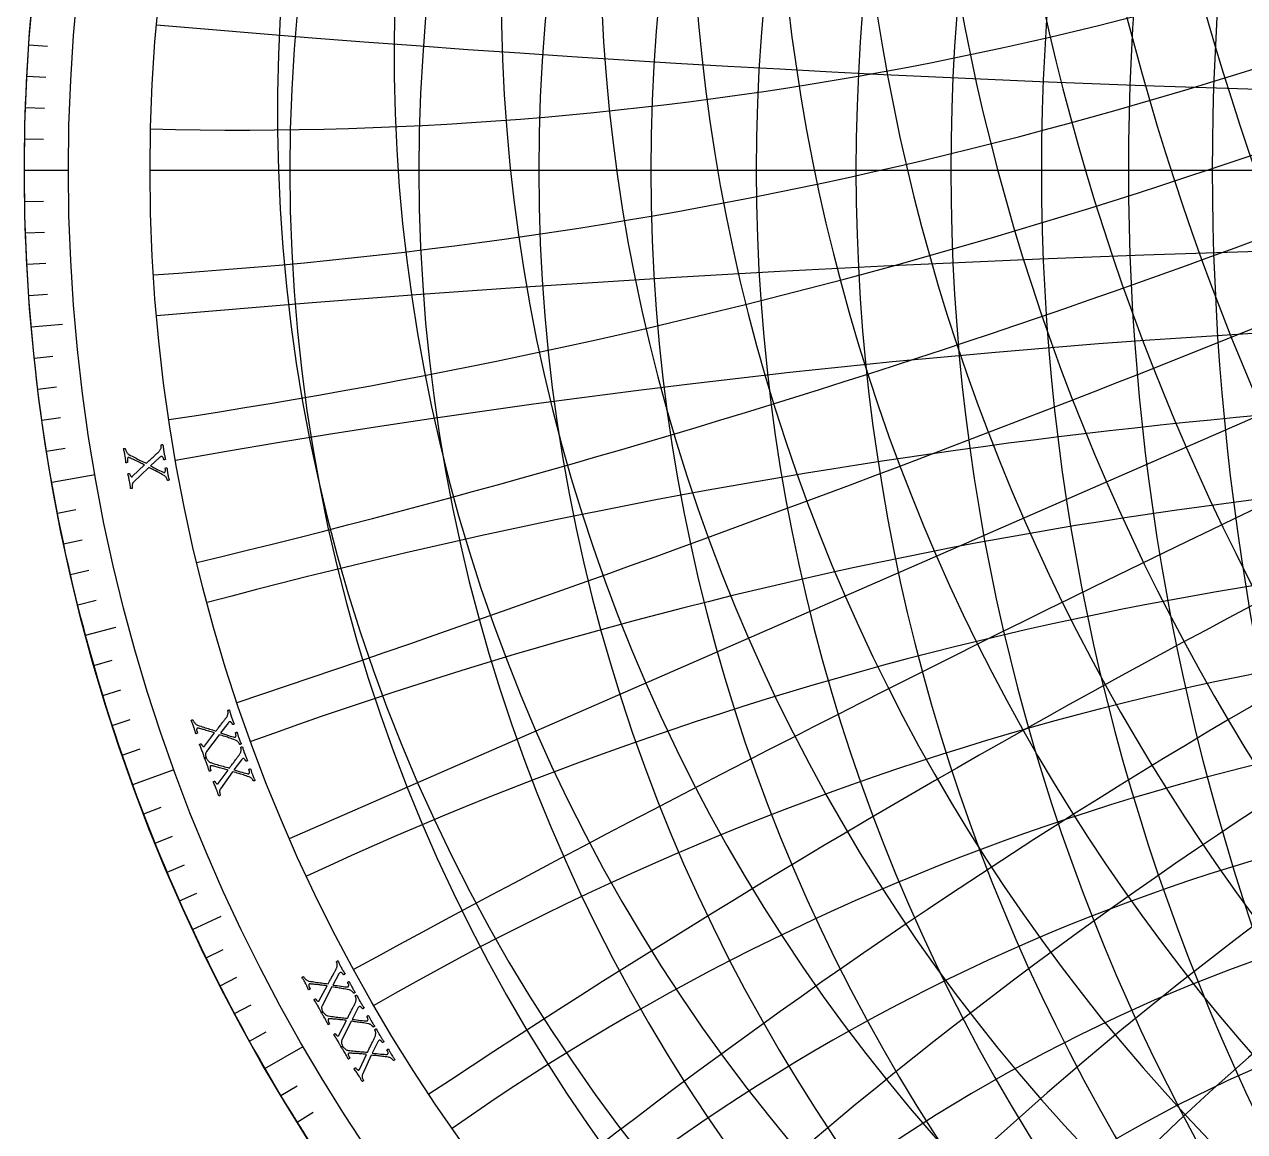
# Model space of a CAD drawing. Header units: millimetres. Extents: x -92 to 92, y -92 to 120.
# Drawn here: x -92.5 to -29.6, y -49.5 to 7.5 of the extents above; entities that cross this region are included whole.
import ezdxf

# ---------------------------------------------------------------- set-up
doc = ezdxf.new("R2010")
doc.units = ezdxf.units.MM
for name, color, linetype in [('CUT_OUTER', 1, 'Continuous'), ('ENGRAVE', 7, 'Continuous'), ('ENGRAVE_FINE', 8, 'Continuous'), ('TEXT', 5, 'Continuous')]:
    doc.layers.add(name, color=color, linetype=linetype)

msp = doc.modelspace()

# ---------------------------------------------------------------- linework, layer by layer
at = {"layer": 'CUT_OUTER'}
msp.add_lwpolyline([(-77.8438, -49.9659), (-78.149, -49.4873), (-78.4511, -49.0068), (-78.7504, -48.5245), (-79.0466, -48.0404), (-79.3399, -47.5545), (-79.6302, -47.0668), (-79.9175, -46.5773), (-80.2018, -46.0861), (-80.483, -45.5931), (-80.7613, -45.0984), (-81.0365, -44.602), (-81.3086, -44.1039), (-81.5777, -43.6042), (-81.8437, -43.1028), (-82.1067, -42.5998), (-82.3665, -42.0952), (-82.6232, -41.589), (-82.8769, -41.0813), (-83.1274, -40.572), (-83.3748, -40.0612), (-83.619, -39.5488), (-83.8601, -39.035), (-84.098, -38.5197), (-84.3328, -38.003), (-84.5644, -37.4848), (-84.7928, -36.9652), (-85.018, -36.4443), (-85.24, -35.9219), (-85.4589, -35.3982), (-85.6744, -34.8732), (-85.8868, -34.3468), (-86.0959, -33.8192), (-86.3018, -33.2903), (-86.5045, -32.7601), (-86.7039, -32.2287), (-86.9, -31.6961), (-87.0928, -31.1623), (-87.2824, -30.6273), (-87.4687, -30.0912), (-87.6517, -29.5539), (-87.8314, -29.0156), (-88.0077, -28.4761), (-88.1808, -27.9356), (-88.3506, -27.394), (-88.517, -26.8513), (-88.6801, -26.3077), (-88.8398, -25.7631), (-88.9962, -25.2175), (-89.1493, -24.6709), (-89.299, -24.1235), (-89.4453, -23.5751), (-89.5883, -23.0258), (-89.7279, -22.4757), (-89.8641, -21.9247), (-89.9969, -21.3729), (-90.1264, -20.8203), (-90.2524, -20.2669), (-90.3751, -19.7127), (-90.4944, -19.1578), (-90.6102, -18.6022), (-90.7226, -18.0459), (-90.8317, -17.4889), (-90.9373, -16.9312), (-91.0394, -16.3729), (-91.1382, -15.814), (-91.2335, -15.2545), (-91.3254, -14.6944), (-91.4138, -14.1337), (-91.4988, -13.5726), (-91.5804, -13.0109), (-91.6585, -12.4487), (-91.7332, -11.8861), (-91.8044, -11.323), (-91.8721, -10.7595), (-91.9364, -10.1956), (-91.9972, -9.6313), (-92.0546, -9.0666), (-92.1085, -8.5016), (-92.1589, -7.9363), (-92.2059, -7.3706), (-92.2494, -6.8047), (-92.2894, -6.2386), (-92.3259, -5.6722), (-92.359, -5.1056), (-92.3886, -4.5388), (-92.4147, -3.9718), (-92.4373, -3.4047), (-92.4565, -2.8374), (-92.4721, -2.2701), (-92.4843, -1.7026), (-92.493, -1.1351), (-92.4983, -0.5676), (-92.5, 0), (-92.4983, 0.5676), (-92.493, 1.1351), (-92.4843, 1.7026), (-92.4721, 2.2701), (-92.4565, 2.8374), (-92.4373, 3.4047), (-92.4147, 3.9718), (-92.3886, 4.5388), (-92.359, 5.1056), (-92.3259, 5.6722), (-92.2894, 6.2386), (-92.2494, 6.8047), (-92.2059, 7.3706), (-92.1589, 7.9363)], dxfattribs=at)
at = {"layer": 'ENGRAVE'}
for points in [[(-78.8401, -34.4171), (78.8401, 34.4171)], [(-92.5, 0), (-90.2338, 0)], [(-86.025, 0), (86.025, 0)], [(-86.025, 0), (86.025, 0)], [(-92.148, -8.0619), (-90.5354, -7.9208)], [(-91.0947, -16.0625), (-88.8629, -15.6689)], [(-89.3481, -23.9408), (-87.7845, -23.5218)], [(-86.9216, -31.6369), (-84.792, -30.8618)], [(-83.8335, -39.0922), (-82.3664, -38.4081)], [(-80.1073, -46.25), (-78.1447, -45.1169)]]:
    msp.add_lwpolyline(points, dxfattribs=at)
for radius in [92.5, 90.2338, 86.025, 86.025]:
    msp.add_circle((0, 0), radius, dxfattribs=at)
for centre, radius, start, end in [((15.1685, 0), 87.3521, 100, 260), ((31.3105, 0), 91.5459, 110, 250), ((49.6666, 0), 99.3331, 120, 240), ((72.1835, 0), 112.2977, 130, 230), ((102.5206, 0), 133.8311, 140, 220), ((0, -495.3982), 487.872, 80, 100), ((0, -251.5203), 236.3517, 70, 110), ((0, -172.05), 148.9997, 60, 120), ((0, -133.8311), 102.5206, 50, 130), ((0, -112.2977), 72.1835, 40, 140)]:
    msp.add_arc(centre, radius, start, end, dxfattribs=at)
at = {"layer": 'ENGRAVE_FINE'}
for points in [[(-78.8401, -34.4171), (78.8401, 34.4171)], [(-92.2747, 6.4525), (-91.3058, 6.3847)], [(-92.3732, 4.8411), (-91.4033, 4.7902)], [(-92.4437, 3.2282), (-91.473, 3.1943)], [(-92.4859, 1.6143), (-91.5148, 1.5974)], [(-92.4859, -1.6143), (-91.5148, -1.5974)], [(-92.4437, -3.2282), (-91.473, -3.1943)], [(-92.3732, -4.8411), (-91.4033, -4.7902)], [(-92.2747, -6.4525), (-91.3058, -6.3847)], [(-91.9933, -9.6689), (-91.0273, -9.5674)], [(-91.8105, -11.2729), (-90.8465, -11.1545)], [(-91.5998, -12.8735), (-90.638, -12.7383)], [(-91.3612, -14.4702), (-90.4019, -14.3183)], [(-90.8005, -17.6498), (-89.8471, -17.4645)], [(-90.4787, -19.2318), (-89.5286, -19.0299)], [(-90.1292, -20.808), (-89.1829, -20.5895)], [(-89.7524, -22.3778), (-88.81, -22.1428)], [(-88.9167, -25.4965), (-87.9831, -25.2287)], [(-88.4582, -27.0444), (-87.5294, -26.7604)], [(-87.9727, -28.5841), (-87.049, -28.2839)], [(-87.4605, -30.1151), (-86.5421, -29.7988)], [(-86.3562, -33.149), (-85.4494, -32.801)], [(-85.7645, -34.6511), (-84.864, -34.2873)], [(-85.1467, -36.1426), (-84.2527, -35.7631)], [(-84.503, -37.6231), (-83.6157, -37.2281)], [(-83.1384, -40.5493), (-82.2655, -40.1236)], [(-82.4181, -41.9941), (-81.5527, -41.5532)], [(-81.6727, -43.4261), (-80.8151, -42.9701)], [(-80.9023, -44.8449), (-80.0528, -44.374)], [(-79.288, -47.641), (-78.4555, -47.1408)], [(-78.4444, -49.0175), (-77.6208, -48.5028)]]:
    msp.add_lwpolyline(points, dxfattribs=at)
for centre, radius, start, end in [((7.5262, 0), 86.3536, 95, 265), ((23.0503, 0), 89.0596, 105, 255), ((40.1141, 0), 94.9181, 115, 245), ((60.2354, 0), 105.0171, 125, 235), ((86.025, 0), 121.6577, 135, 225), ((-6.8976, -3.0111), 86.3536, 298.583333, 108.583334), ((-13.9016, -6.0687), 87.3521, 303.583333, 103.583333), ((-21.1251, -9.222), 89.0596, 308.583333, 98.583333), ((6.8976, 3.0111), 86.3536, 118.583333, 288.583334), ((13.9016, 6.0687), 87.3521, 123.583333, 283.583333), ((21.1251, 9.222), 89.0596, 128.583333, 278.583333), ((28.6955, 12.5268), 91.5459, 133.583333, 273.583333), ((36.7638, 16.049), 94.9181, 138.583333, 268.583333), ((45.5184, 19.8707), 99.3331, 143.583333, 263.583333), ((55.2044, 24.0991), 105.0171, 148.583333, 258.583333), ((66.1547, 28.8794), 112.2977, 153.583333, 253.583333), ((78.8401, 34.4171), 121.6577, 158.583333, 248.583333), ((93.958, 41.0167), 133.8311, 163.583333, 243.583333), ((112.5954, 49.1527), 149.98, 168.583333, 238.583333), ((136.5551, 59.6122), 172.05, 173.583333, 233.583333), ((169.0732, 73.8077), 203.5525, 178.583333, 228.583333), ((-28.6955, -12.5268), 91.5459, 313.583333, 93.583333), ((216.6114, 94.5602), 251.5203, 183.583333, 223.583333), ((294.2353, 128.4463), 332.3751, 188.583333, 218.583333), ((447.1245, 195.189), 495.3982, 193.583333, 213.583333), ((901.1467, 393.3892), 987.0262, 198.5833333, 208.5833333), ((-901.1467, -393.3892), 987.0262, 18.5833333, 28.5833333), ((-447.1245, -195.189), 495.3982, 13.583333, 33.583333), ((-294.2353, -128.4463), 332.3751, 8.583333, 38.583333), ((-216.6114, -94.5602), 251.5203, 3.583333, 43.583333), ((-169.0732, -73.8077), 203.5525, 358.583333, 48.583333), ((-136.5551, -59.6122), 172.05, 353.583333, 53.583333), ((-112.5954, -49.1527), 149.98, 348.583333, 58.583333), ((-93.958, -41.0167), 133.8311, 343.583333, 63.583333), ((-78.8401, -34.4171), 121.6577, 338.583333, 68.583333), ((-66.1547, -28.8794), 112.2977, 333.583333, 73.583333), ((-55.2044, -24.0991), 105.0171, 328.583333, 78.583333), ((-45.5184, -19.8707), 99.3331, 323.583333, 83.583333), ((-36.7638, -16.049), 94.9181, 318.583333, 88.583333), ((-81.4378, 186.5516), 184.4812, 268.583333, 318.583333), ((-100.6288, 230.5131), 236.3517, 273.583333, 313.583333), ((-132.9774, 304.6148), 321.0497, 278.583333, 308.583333), ((-198.2001, 454.0221), 487.872, 283.583333, 303.583333), ((-394.8919, 904.5889), 983.2702, 288.5833333, 298.5833333), ((394.8919, -904.5889), 983.2702, 108.5833333, 118.5833333), ((198.2001, -454.0221), 487.872, 103.583333, 123.583333), ((132.9774, -304.6148), 321.0497, 98.583333, 128.583333), ((0, 987.0262), 983.2702, 265, 275), ((100.6288, -230.5131), 236.3517, 93.583333, 133.583333), ((81.4378, -186.5516), 184.4812, 88.583333, 138.583333), ((0, -987.0262), 983.2702, 85, 95), ((68.8342, -157.6802), 148.9997, 83.583333, 143.583333), ((0, -332.3751), 321.0497, 75, 105), ((60.0044, -137.4536), 122.8564, 78.583333, 148.583333), ((0, -203.5525), 184.4812, 65, 115), ((53.5435, -122.6535), 102.5206, 73.583333, 153.583333), ((48.6731, -111.4968), 86.025, 68.583333, 158.583333), ((0, -149.98), 122.8564, 55, 125), ((0, -121.6577), 86.025, 45, 135), ((0, -105.0171), 60.2354, 35, 145)]:
    msp.add_arc(centre, radius, start, end, dxfattribs=at)
at = {"layer": 'TEXT'}
for points in [[(-85.3135, -14.511), (-85.3041, -14.5645), (-85.2945, -14.6156), (-85.2846, -14.6644), (-85.2745, -14.7107), (-85.2645, -14.7557), (-85.2547, -14.8003), (-85.2451, -14.8446), (-85.2357, -14.8885), (-85.243, -14.8925), (-85.2535, -14.8963), (-85.2671, -14.8999), (-85.2841, -14.9032), (-85.3004, -14.9053), (-85.3124, -14.9051), (-85.32, -14.9025), (-85.3232, -14.8976), (-85.3258, -14.8857), (-85.3298, -14.8713), (-85.3352, -14.8544), (-85.342, -14.8351), (-85.3503, -14.815), (-85.36, -14.7959), (-85.3711, -14.7779), (-85.3835, -14.7608), (-85.3976, -14.7468), (-85.4133, -14.7378), (-85.4308, -14.7338), (-85.45, -14.7347), (-85.468, -14.7402), (-85.4878, -14.7507), (-85.5096, -14.7662), (-85.5333, -14.7867), (-86.0099, -15.2259), (-85.9084, -15.2766), (-85.8099, -15.326), (-85.7143, -15.3744), (-85.6217, -15.4215), (-85.5357, -15.4646), (-85.4601, -15.5008), (-85.3948, -15.5302), (-85.34, -15.5528), (-85.3315, -15.5555), (-85.3232, -15.5572), (-85.3151, -15.558), (-85.3072, -15.5578), (-85.3001, -15.5572), (-85.2947, -15.5567), (-85.2908, -15.5563), (-85.2884, -15.556), (-85.2777, -15.5517), (-85.267, -15.5427), (-85.2563, -15.529), (-85.2458, -15.5106), (-85.2379, -15.4846), (-85.2356, -15.4483), (-85.2386, -15.4017), (-85.2471, -15.3446), (-85.2443, -15.3399), (-85.2372, -15.3354), (-85.226, -15.3311), (-85.2105, -15.3271), (-85.1941, -15.3238), (-85.18, -15.322), (-85.1682, -15.3215), (-85.1588, -15.3225), (-85.1541, -15.3657), (-85.1496, -15.4065), (-85.1454, -15.4448), (-85.1413, -15.4806), (-85.137, -15.5159), (-85.1318, -15.5529), (-85.1256, -15.5914), (-85.1185, -15.6315), (-85.108, -15.6868), (-85.0974, -15.7373), (-85.087, -15.7832), (-85.0765, -15.8244), (-85.0666, -15.8615), (-85.0577, -15.8953), (-85.0498, -15.9258), (-85.043, -15.9529), (-85.0498, -15.957), (-85.059, -15.961), (-85.0706, -15.9649), (-85.0846, -15.9686), (-85.0991, -15.971), (-85.1121, -15.971), (-85.1235, -15.9685), (-85.1334, -15.9636), (-85.1354, -15.9554), (-85.1392, -15.9431), (-85.1448, -15.9266), (-85.1522, -15.9059), (-85.1617, -15.8828), (-85.1737, -15.8589), (-85.1882, -15.8343), (-85.2052, -15.8091), (-85.2251, -15.7844), (-85.2479, -15.7616), (-85.2737, -15.7408), (-85.3026, -15.7219), (-85.3796, -15.6798), (-85.4514, -15.6404), (-85.5178, -15.6036), (-85.5789, -15.5696), (-85.6376, -15.5372), (-85.6964, -15.5055), (-85.7556, -15.4743), (-85.815, -15.4437), (-85.8774, -15.4121), (-85.9454, -15.3779), (-86.019, -15.3411), (-86.0983, -15.3016), (-86.8789, -16.054), (-86.9044, -16.0841), (-86.9242, -16.1192), (-86.9383, -16.1592), (-86.9466, -16.2042), (-86.9505, -16.2504), (-86.9514, -16.2941), (-86.949, -16.3351), (-86.9436, -16.3736), (-86.9503, -16.3789), (-86.9601, -16.3835), (-86.9727, -16.3872), (-86.9883, -16.39), (-87.0037, -16.392), (-87.0156, -16.3931), (-87.0241, -16.3934), (-87.0292, -16.3929), (-87.0344, -16.3489), (-87.0392, -16.3081), (-87.0435, -16.2704), (-87.0475, -16.2359), (-87.0519, -16.2012), (-87.0574, -16.1631), (-87.0642, -16.1217), (-87.0722, -16.0769), (-87.0838, -16.0154), (-87.0953, -15.9581), (-87.1065, -15.9049), (-87.1175, -15.8559), (-87.1289, -15.807), (-87.1412, -15.7541), (-87.1543, -15.697), (-87.1684, -15.636), (-87.1617, -15.6292), (-87.1516, -15.6233), (-87.1381, -15.6185), (-87.1213, -15.6147), (-87.1049, -15.6126), (-87.093, -15.6128), (-87.0853, -15.6155), (-87.082, -15.6205), (-87.0795, -15.6311), (-87.0753, -15.6445), (-87.0695, -15.6605), (-87.0619, -15.6793), (-87.0529, -15.699), (-87.0426, -15.7178), (-87.0311, -15.7359), (-87.0184, -15.7531), (-87.0049, -15.7674), (-86.9913, -15.777), (-86.9776, -15.7817), (-86.9638, -15.7816), (-86.9605, -15.7807), (-86.9567, -15.7791), (-86.9525, -15.7768), (-86.9477, -15.7739), (-86.9431, -15.7705), (-86.939, -15.7671), (-86.9356, -15.7636), (-86.9327, -15.7599), (-86.3054, -15.1736), (-86.3575, -15.1472), (-86.4123, -15.1198), (-86.4698, -15.0915), (-86.5301, -15.0622), (-86.5913, -15.0327), (-86.6519, -15.0036), (-86.7118, -14.9749), (-86.7711, -14.9466), (-86.8282, -14.9196), (-86.8817, -14.8948), (-86.9317, -14.8721), (-86.9781, -14.8515), (-87.0193, -14.8337), (-87.0536, -14.819), (-87.081, -14.8075), (-87.1014, -14.7992), (-87.1052, -14.798), (-87.1098, -14.7966), (-87.1153, -14.7949), (-87.1215, -14.793), (-87.1284, -14.7914), (-87.1355, -14.7906), (-87.1428, -14.7906), (-87.1504, -14.7915), (-87.1635, -14.7971), (-87.1748, -14.8092), (-87.1845, -14.8279), (-87.1924, -14.853), (-87.1972, -14.8858), (-87.1976, -14.9274), (-87.1934, -14.9778), (-87.1847, -15.037), (-87.1915, -15.0425), (-87.2012, -15.0475), (-87.2137, -15.052), (-87.2291, -15.0559), (-87.2443, -15.0588), (-87.2562, -15.0602), (-87.2648, -15.06), (-87.2701, -15.0582), (-87.2743, -15.0155), (-87.2788, -14.9725), (-87.2836, -14.9291), (-87.2886, -14.8854), (-87.2939, -14.8417), (-87.2998, -14.7985), (-87.3061, -14.7558), (-87.3129, -14.7136), (-87.3228, -14.6567), (-87.3325, -14.6041), (-87.342, -14.556), (-87.3514, -14.5122), (-87.3608, -14.4702), (-87.3706, -14.4274), (-87.3806, -14.3839), (-87.391, -14.3397), (-87.3826, -14.3358), (-87.3719, -14.3329), (-87.3588, -14.3311), (-87.3433, -14.3303), (-87.3284, -14.3301), (-87.3167, -14.3303), (-87.3084, -14.3308), (-87.3034, -14.3317), (-87.3012, -14.341), (-87.2965, -14.3565), (-87.2895, -14.3782), (-87.28, -14.4061), (-87.2681, -14.4374), (-87.2537, -14.4696), (-87.2367, -14.5025), (-87.2172, -14.5361), (-87.1953, -14.5679), (-87.1712, -14.5951), (-87.1449, -14.6177), (-87.1163, -14.6358), (-87.0343, -14.6796), (-86.9558, -14.7211), (-86.8808, -14.7603), (-86.8094, -14.7973), (-86.7396, -14.833), (-86.6697, -14.8684), (-86.5996, -14.9035), (-86.5293, -14.9383), (-86.4575, -14.9738), (-86.3828, -15.0108), (-86.3052, -15.0495), (-86.2247, -15.0898), (-86.1985, -15.0665), (-86.1694, -15.0402), (-86.1374, -15.0108), (-86.1026, -14.9783), (-86.0659, -14.9441), (-86.0283, -14.9094), (-85.9898, -14.8741), (-85.9504, -14.8384), (-85.9112, -14.8028), (-85.8734, -14.7684), (-85.8371, -14.735), (-85.8021, -14.7026), (-85.7693, -14.6723), (-85.7397, -14.6448), (-85.7131, -14.6202), (-85.6895, -14.5985), (-85.6703, -14.5808), (-85.6566, -14.5682), (-85.6483, -14.5606), (-85.6456, -14.5581), (-85.6116, -14.5275), (-85.5818, -14.4983), (-85.5562, -14.4703), (-85.5347, -14.4437), (-85.516, -14.4167), (-85.4988, -14.3879), (-85.4831, -14.3572), (-85.4689, -14.3246), (-85.4609, -14.3022), (-85.4548, -14.2788), (-85.4506, -14.2543), (-85.4484, -14.2288), (-85.4476, -14.2044), (-85.4477, -14.183), (-85.4486, -14.1647), (-85.4505, -14.1494), (-85.449, -14.1437), (-85.4427, -14.1388), (-85.4315, -14.1346), (-85.4154, -14.1311), (-85.3983, -14.1291), (-85.384, -14.129), (-85.3725, -14.1311), (-85.3639, -14.1351), (-85.3568, -14.1881), (-85.3505, -14.2371), (-85.3451, -14.2822), (-85.3405, -14.3233), (-85.3357, -14.3644), (-85.3296, -14.4094), (-85.3222, -14.4583), (-85.3135, -14.511)], [(-81.83, -28.1569), (-81.8121, -28.2082), (-81.7943, -28.2571), (-81.7766, -28.3035), (-81.7592, -28.3476), (-81.742, -28.3904), (-81.725, -28.4328), (-81.7084, -28.475), (-81.692, -28.5168), (-81.6986, -28.5219), (-81.7083, -28.5274), (-81.7212, -28.5331), (-81.7373, -28.5392), (-81.7531, -28.5438), (-81.765, -28.5455), (-81.7729, -28.5442), (-81.7769, -28.5399), (-81.7814, -28.5286), (-81.7876, -28.5151), (-81.7957, -28.4993), (-81.8056, -28.4813), (-81.817, -28.4628), (-81.8297, -28.4456), (-81.8435, -28.4296), (-81.8586, -28.4148), (-81.8747, -28.4032), (-81.8918, -28.3969), (-81.9097, -28.3957), (-81.9285, -28.3998), (-81.9453, -28.4081), (-81.9632, -28.4216), (-81.9821, -28.4405), (-82.0022, -28.4646), (-82.4012, -28.9752), (-82.2929, -29.0088), (-82.1876, -29.0417), (-82.0855, -29.0738), (-81.9864, -29.1053), (-81.8946, -29.1339), (-81.8141, -29.1574), (-81.745, -29.1758), (-81.6871, -29.1892), (-81.6784, -29.1905), (-81.6699, -29.1908), (-81.6618, -29.1903), (-81.654, -29.1888), (-81.6471, -29.1871), (-81.6418, -29.1857), (-81.638, -29.1847), (-81.6358, -29.184), (-81.6259, -29.178), (-81.6168, -29.1673), (-81.6085, -29.1521), (-81.601, -29.1322), (-81.5975, -29.1054), (-81.6011, -29.0692), (-81.6117, -29.0236), (-81.6293, -28.9687), (-81.6273, -28.9636), (-81.6211, -28.958), (-81.6106, -28.9519), (-81.596, -28.9454), (-81.5803, -28.9396), (-81.5667, -28.9355), (-81.5552, -28.9331), (-81.5457, -28.9325), (-81.5341, -28.9745), (-81.523, -29.014), (-81.5126, -29.0511), (-81.5029, -29.0857), (-81.4929, -29.1199), (-81.4817, -29.1555), (-81.4694, -29.1925), (-81.4559, -29.2309), (-81.4365, -29.2838), (-81.4179, -29.3319), (-81.4001, -29.3755), (-81.3832, -29.4144), (-81.3674, -29.4495), (-81.3531, -29.4814), (-81.3404, -29.5102), (-81.3292, -29.5358), (-81.3352, -29.541), (-81.3437, -29.5464), (-81.3545, -29.5521), (-81.3678, -29.558), (-81.3817, -29.5628), (-81.3945, -29.5649), (-81.4061, -29.5643), (-81.4167, -29.561), (-81.42, -29.5533), (-81.4258, -29.5418), (-81.4339, -29.5264), (-81.4446, -29.5071), (-81.4577, -29.4858), (-81.4734, -29.4643), (-81.4917, -29.4424), (-81.5126, -29.4202), (-81.5362, -29.3991), (-81.5624, -29.3803), (-81.5913, -29.3639), (-81.6229, -29.3499), (-81.7057, -29.3209), (-81.7829, -29.2936), (-81.8544, -29.2682), (-81.9202, -29.2445), (-81.9833, -29.2221), (-82.0466, -29.2003), (-82.11, -29.1791), (-82.1736, -29.1586), (-82.2403, -29.1375), (-82.313, -29.1148), (-82.3916, -29.0904), (-82.4761, -29.0643), (-83.1244, -29.9333), (-83.1447, -29.9672), (-83.1585, -30.005), (-83.1659, -30.0468), (-83.1669, -30.0926), (-83.1633, -30.1388), (-83.157, -30.182), (-83.148, -30.2221), (-83.1364, -30.2592), (-83.1422, -30.2656), (-83.1511, -30.2716), (-83.1629, -30.2773), (-83.1779, -30.2827), (-83.1927, -30.2871), (-83.2043, -30.2902), (-83.2127, -30.2919), (-83.2178, -30.2921), (-83.23, -30.2496), (-83.2413, -30.2101), (-83.2518, -30.1736), (-83.2613, -30.1402), (-83.2712, -30.1067), (-83.2829, -30.07), (-83.2963, -30.0302), (-83.3115, -29.9873), (-83.3329, -29.9285), (-83.3535, -29.8738), (-83.3732, -29.8232), (-83.392, -29.7766), (-83.4111, -29.7302), (-83.4318, -29.6799), (-83.4541, -29.6258), (-83.4779, -29.5678), (-83.4723, -29.56), (-83.4633, -29.5526), (-83.4508, -29.5457), (-83.4348, -29.5392), (-83.4191, -29.5345), (-83.4072, -29.5328), (-83.3992, -29.5341), (-83.3952, -29.5385), (-83.391, -29.5486), (-83.3847, -29.5611), (-83.3763, -29.576), (-83.3658, -29.5933), (-83.3537, -29.6113), (-83.3405, -29.6282), (-83.3262, -29.6441), (-83.3108, -29.659), (-83.2952, -29.671), (-83.2803, -29.6782), (-83.266, -29.6807), (-83.2524, -29.6783), (-83.2493, -29.6769), (-83.2458, -29.6747), (-83.242, -29.6718), (-83.2378, -29.6681), (-83.2337, -29.664), (-83.2303, -29.66), (-83.2274, -29.6559), (-83.2252, -29.6519), (-82.7013, -28.9716), (-82.757, -28.954), (-82.8155, -28.9359), (-82.8768, -28.9173), (-82.9411, -28.8981), (-83.0063, -28.8789), (-83.0708, -28.86), (-83.1346, -28.8414), (-83.1976, -28.8232), (-83.2583, -28.8058), (-83.3152, -28.79), (-83.3682, -28.7757), (-83.4173, -28.7629), (-83.4609, -28.7519), (-83.4971, -28.743), (-83.526, -28.7361), (-83.5475, -28.7312), (-83.5514, -28.7307), (-83.5562, -28.7301), (-83.5619, -28.7293), (-83.5684, -28.7284), (-83.5754, -28.7279), (-83.5825, -28.7283), (-83.5897, -28.7295), (-83.5971, -28.7316), (-83.6091, -28.7393), (-83.6183, -28.7531), (-83.6248, -28.773), (-83.6286, -28.7991), (-83.628, -28.8322), (-83.6216, -28.8733), (-83.6093, -28.9224), (-83.5911, -28.9795), (-83.5969, -28.986), (-83.6057, -28.9924), (-83.6173, -28.9989), (-83.6319, -29.0053), (-83.6464, -29.0106), (-83.6579, -29.0139), (-83.6664, -29.0151), (-83.6719, -29.0142), (-83.6831, -28.9728), (-83.6945, -28.931), (-83.7062, -28.889), (-83.7182, -28.8466), (-83.7306, -28.8044), (-83.7434, -28.7627), (-83.7565, -28.7216), (-83.7701, -28.6811), (-83.7891, -28.6265), (-83.8072, -28.5763), (-83.8244, -28.5303), (-83.8407, -28.4886), (-83.8569, -28.4487), (-83.8734, -28.4081), (-83.8904, -28.3668), (-83.9078, -28.3248), (-83.9001, -28.3196), (-83.89, -28.315), (-83.8774, -28.3111), (-83.8623, -28.3078), (-83.8476, -28.3052), (-83.836, -28.3035), (-83.8277, -28.3027), (-83.8227, -28.3027), (-83.819, -28.3115), (-83.8119, -28.3261), (-83.8014, -28.3464), (-83.7875, -28.3723), (-83.7707, -28.4013), (-83.7512, -28.4307), (-83.7291, -28.4604), (-83.7044, -28.4905), (-83.6777, -28.5183), (-83.6495, -28.5412), (-83.6198, -28.5592), (-83.5887, -28.5724), (-83.5007, -28.6023), (-83.4165, -28.6305), (-83.3361, -28.6571), (-83.2597, -28.682), (-83.185, -28.7059), (-83.1103, -28.7295), (-83.0354, -28.7528), (-82.9604, -28.7757), (-82.8838, -28.7991), (-82.8041, -28.8235), (-82.7212, -28.8491), (-82.6353, -28.8758), (-82.6132, -28.8486), (-82.5887, -28.8179), (-82.562, -28.7837), (-82.5329, -28.746), (-82.5022, -28.7063), (-82.4708, -28.666), (-82.4385, -28.6249), (-82.4054, -28.5832), (-82.3725, -28.5418), (-82.3408, -28.5017), (-82.3103, -28.4628), (-82.281, -28.4252), (-82.2537, -28.3899), (-82.2288, -28.358), (-82.2066, -28.3295), (-82.1869, -28.3043), (-82.1708, -28.2837), (-82.1593, -28.269), (-82.1524, -28.2601), (-82.1501, -28.2572), (-82.1215, -28.2215), (-82.0969, -28.1878), (-82.0761, -28.1561), (-82.0592, -28.1263), (-82.0451, -28.0967), (-82.0328, -28.0654), (-82.0223, -28.0326), (-82.0136, -27.9981), (-82.0093, -27.9747), (-82.0071, -27.9506), (-82.0069, -27.9258), (-82.0089, -27.9003), (-82.0121, -27.8761), (-82.0156, -27.855), (-82.0195, -27.8371), (-82.0238, -27.8223), (-82.0233, -27.8164), (-82.0179, -27.8105), (-82.0075, -27.8046), (-81.9922, -27.7986), (-81.9756, -27.7938), (-81.9615, -27.7914), (-81.9499, -27.7915), (-81.9407, -27.7941), (-81.9251, -27.8453), (-81.911, -27.8927), (-81.8983, -27.9363), (-81.8871, -27.9761), (-81.8757, -28.0158), (-81.8623, -28.0592), (-81.8471, -28.1063), (-81.83, -28.1569)], [(-81.1542, -30.0494), (-81.135, -30.1002), (-81.1161, -30.1487), (-81.0974, -30.1947), (-81.0789, -30.2384), (-81.0607, -30.2808), (-81.0428, -30.3228), (-81.0252, -30.3645), (-81.0079, -30.406), (-81.0143, -30.4113), (-81.0238, -30.4169), (-81.0366, -30.423), (-81.0526, -30.4294), (-81.0683, -30.4344), (-81.0801, -30.4364), (-81.0881, -30.4353), (-81.0922, -30.431), (-81.0969, -30.4198), (-81.1035, -30.4064), (-81.1119, -30.3909), (-81.1222, -30.3731), (-81.1341, -30.3549), (-81.1471, -30.338), (-81.1613, -30.3223), (-81.1768, -30.3078), (-81.1931, -30.2967), (-81.2103, -30.2907), (-81.2282, -30.29), (-81.2469, -30.2945), (-81.2636, -30.3032), (-81.2811, -30.3171), (-81.2996, -30.3364), (-81.3191, -30.361), (-81.7062, -30.8808), (-81.5971, -30.9118), (-81.4911, -30.9422), (-81.3883, -30.972), (-81.2885, -31.0011), (-81.196, -31.0276), (-81.115, -31.0492), (-81.0455, -31.066), (-80.9874, -31.0781), (-80.9786, -31.0791), (-80.9701, -31.0793), (-80.962, -31.0786), (-80.9542, -31.0769), (-80.9474, -31.0751), (-80.9421, -31.0735), (-80.9384, -31.0724), (-80.9361, -31.0717), (-80.9264, -31.0654), (-80.9175, -31.0546), (-80.9096, -31.0391), (-80.9026, -31.0191), (-80.8997, -30.9922), (-80.9041, -30.9561), (-80.9158, -30.9108), (-80.9347, -30.8563), (-80.9328, -30.8511), (-80.9267, -30.8454), (-80.9164, -30.8391), (-80.9019, -30.8323), (-80.8864, -30.826), (-80.8729, -30.8216), (-80.8614, -30.819), (-80.852, -30.8182), (-80.8393, -30.8598), (-80.8274, -30.8991), (-80.8161, -30.9359), (-80.8055, -30.9703), (-80.7947, -31.0043), (-80.7827, -31.0396), (-80.7696, -31.0763), (-80.7552, -31.1144), (-80.7346, -31.1668), (-80.7149, -31.2145), (-80.6961, -31.2576), (-80.6782, -31.2962), (-80.6616, -31.3308), (-80.6466, -31.3624), (-80.6332, -31.3909), (-80.6214, -31.4163), (-80.6274, -31.4216), (-80.6357, -31.4272), (-80.6464, -31.4331), (-80.6595, -31.4394), (-80.6733, -31.4445), (-80.686, -31.4468), (-80.6977, -31.4465), (-80.7083, -31.4435), (-80.7118, -31.4359), (-80.7179, -31.4245), (-80.7264, -31.4093), (-80.7375, -31.3903), (-80.7511, -31.3693), (-80.7673, -31.3481), (-80.7861, -31.3266), (-80.8075, -31.305), (-80.8316, -31.2844), (-80.8582, -31.2662), (-80.8875, -31.2505), (-80.9194, -31.2373), (-81.0029, -31.2102), (-81.0806, -31.1847), (-81.1527, -31.1609), (-81.2191, -31.1388), (-81.2827, -31.1178), (-81.3465, -31.0975), (-81.4104, -31.0778), (-81.4744, -31.0588), (-81.5416, -31.0393), (-81.6147, -31.0182), (-81.6939, -30.9957), (-81.779, -30.9716), (-82.407, -31.8554), (-82.4265, -31.8897), (-82.4394, -31.9279), (-82.4458, -31.9698), (-82.4457, -32.0156), (-82.441, -32.0617), (-82.4337, -32.1047), (-82.4239, -32.1446), (-82.4114, -32.1814), (-82.417, -32.188), (-82.4257, -32.1942), (-82.4375, -32.2002), (-82.4523, -32.2059), (-82.467, -32.2107), (-82.4786, -32.214), (-82.4869, -32.2159), (-82.492, -32.2163), (-82.5052, -32.174), (-82.5174, -32.1348), (-82.5287, -32.0986), (-82.539, -32.0653), (-82.5497, -32.0321), (-82.5622, -31.9957), (-82.5766, -31.9562), (-82.5927, -31.9137), (-82.6155, -31.8554), (-82.6373, -31.8012), (-82.6582, -31.751), (-82.6781, -31.7049), (-82.6983, -31.659), (-82.7202, -31.6092), (-82.7437, -31.5556), (-82.7688, -31.4982), (-82.7635, -31.4902), (-82.7546, -31.4826), (-82.7423, -31.4754), (-82.7264, -31.4686), (-82.7108, -31.4635), (-82.699, -31.4615), (-82.691, -31.4627), (-82.6868, -31.467), (-82.6824, -31.477), (-82.6758, -31.4893), (-82.6671, -31.504), (-82.6562, -31.521), (-82.6437, -31.5387), (-82.6301, -31.5554), (-82.6154, -31.5709), (-82.5997, -31.5855), (-82.5838, -31.5971), (-82.5687, -31.604), (-82.5544, -31.6061), (-82.5408, -31.6034), (-82.5378, -31.6019), (-82.5343, -31.5996), (-82.5305, -31.5966), (-82.5264, -31.5928), (-82.5225, -31.5887), (-82.5191, -31.5846), (-82.5164, -31.5805), (-82.5143, -31.5764), (-82.0063, -30.8841), (-82.0624, -30.8678), (-82.1213, -30.851), (-82.1831, -30.8338), (-82.2477, -30.8162), (-82.3134, -30.7985), (-82.3783, -30.7811), (-82.4425, -30.764), (-82.5059, -30.7472), (-82.567, -30.7313), (-82.6242, -30.7167), (-82.6776, -30.7037), (-82.727, -30.6921), (-82.7708, -30.6821), (-82.8072, -30.674), (-82.8362, -30.6678), (-82.8579, -30.6634), (-82.8618, -30.663), (-82.8666, -30.6625), (-82.8723, -30.6618), (-82.8788, -30.6611), (-82.8858, -30.6608), (-82.8929, -30.6613), (-82.9001, -30.6627), (-82.9074, -30.665), (-82.9192, -30.6729), (-82.9281, -30.6869), (-82.9342, -30.707), (-82.9373, -30.7331), (-82.936, -30.7663), (-82.9286, -30.8072), (-82.9152, -30.856), (-82.8957, -30.9126), (-82.9013, -30.9193), (-82.9099, -30.9259), (-82.9214, -30.9326), (-82.9358, -30.9394), (-82.9502, -30.9451), (-82.9617, -30.9486), (-82.9701, -30.95), (-82.9757, -30.9492), (-82.9878, -30.908), (-83.0001, -30.8666), (-83.0128, -30.8248), (-83.0258, -30.7828), (-83.0392, -30.7408), (-83.0529, -30.6995), (-83.067, -30.6587), (-83.0816, -30.6184), (-83.1018, -30.5644), (-83.1211, -30.5145), (-83.1393, -30.4689), (-83.1566, -30.4276), (-83.1737, -30.3881), (-83.1912, -30.3479), (-83.2091, -30.307), (-83.2275, -30.2655), (-83.2199, -30.2601), (-83.2099, -30.2553), (-83.1974, -30.2511), (-83.1824, -30.2474), (-83.1677, -30.2445), (-83.1562, -30.2425), (-83.148, -30.2415), (-83.1429, -30.2414), (-83.139, -30.2502), (-83.1315, -30.2645), (-83.1206, -30.2845), (-83.1062, -30.3102), (-83.0886, -30.3388), (-83.0685, -30.3677), (-83.0457, -30.3969), (-83.0203, -30.4264), (-82.9929, -30.4535), (-82.9642, -30.4758), (-82.9342, -30.4932), (-82.9028, -30.5056), (-82.814, -30.5335), (-82.7292, -30.5597), (-82.6483, -30.5844), (-82.5712, -30.6075), (-82.4961, -30.6297), (-82.4208, -30.6515), (-82.3454, -30.6731), (-82.2699, -30.6943), (-82.1927, -30.7158), (-82.1125, -30.7385), (-82.0291, -30.7621), (-81.9425, -30.7868), (-81.921, -30.759), (-81.8973, -30.7278), (-81.8714, -30.693), (-81.8432, -30.6547), (-81.8134, -30.6143), (-81.7829, -30.5732), (-81.7516, -30.5314), (-81.7195, -30.4889), (-81.6875, -30.4468), (-81.6568, -30.4059), (-81.6272, -30.3664), (-81.5988, -30.3281), (-81.5723, -30.2922), (-81.5482, -30.2597), (-81.5266, -30.2306), (-81.5075, -30.205), (-81.4919, -30.184), (-81.4807, -30.1691), (-81.474, -30.1601), (-81.4718, -30.1571), (-81.4441, -30.1208), (-81.4202, -30.0865), (-81.4002, -30.0543), (-81.384, -30.0241), (-81.3706, -29.9942), (-81.3591, -29.9627), (-81.3493, -29.9296), (-81.3414, -29.8949), (-81.3376, -29.8714), (-81.336, -29.8473), (-81.3364, -29.8225), (-81.3389, -29.797), (-81.3427, -29.7728), (-81.3467, -29.7518), (-81.3511, -29.734), (-81.3557, -29.7194), (-81.3553, -29.7135), (-81.35, -29.7075), (-81.3398, -29.7013), (-81.3246, -29.6949), (-81.3081, -29.6897), (-81.2941, -29.687), (-81.2825, -29.6869), (-81.2733, -29.6893), (-81.2565, -29.74), (-81.2412, -29.7871), (-81.2275, -29.8304), (-81.2154, -29.8699), (-81.2031, -29.9094), (-81.1887, -29.9525), (-81.1725, -29.9991), (-81.1542, -30.0494)], [(-76.1793, -41.0571), (-76.1533, -41.1047), (-76.1278, -41.1501), (-76.1028, -41.1931), (-76.0784, -41.2338), (-76.0545, -41.2732), (-76.0309, -41.3123), (-76.0077, -41.3512), (-75.9848, -41.3898), (-75.9903, -41.3959), (-75.999, -41.4029), (-76.0109, -41.4106), (-76.0258, -41.4192), (-76.0406, -41.4264), (-76.0521, -41.43), (-76.0601, -41.43), (-76.0647, -41.4264), (-76.071, -41.4159), (-76.0794, -41.4036), (-76.0899, -41.3893), (-76.1026, -41.3732), (-76.1168, -41.3568), (-76.1321, -41.3418), (-76.1484, -41.3283), (-76.1657, -41.3161), (-76.1834, -41.3074), (-76.2013, -41.3039), (-76.2191, -41.3056), (-76.237, -41.3127), (-76.2523, -41.3236), (-76.2677, -41.3399), (-76.2834, -41.3615), (-76.2992, -41.3886), (-76.6102, -41.9572), (-76.4978, -41.9727), (-76.3886, -41.9881), (-76.2826, -42.0033), (-76.1798, -42.0183), (-76.0845, -42.0316), (-76.0013, -42.0417), (-75.9301, -42.0487), (-75.8709, -42.0525), (-75.862, -42.0523), (-75.8536, -42.0513), (-75.8457, -42.0495), (-75.8382, -42.0468), (-75.8317, -42.0439), (-75.8267, -42.0417), (-75.8231, -42.0401), (-75.821, -42.039), (-75.8122, -42.0315), (-75.805, -42.0195), (-75.7993, -42.0031), (-75.7951, -41.9823), (-75.796, -41.9552), (-75.8054, -41.9201), (-75.8232, -41.8769), (-75.8496, -41.8255), (-75.8484, -41.8202), (-75.8431, -41.8136), (-75.8338, -41.806), (-75.8205, -41.7972), (-75.8059, -41.7888), (-75.7932, -41.7826), (-75.7822, -41.7784), (-75.773, -41.7763), (-75.7546, -41.8158), (-75.7373, -41.853), (-75.7211, -41.8879), (-75.7058, -41.9205), (-75.6904, -41.9526), (-75.6736, -41.9859), (-75.6554, -42.0204), (-75.6359, -42.0562), (-75.6082, -42.1051), (-75.582, -42.1497), (-75.5574, -42.1898), (-75.5344, -42.2254), (-75.5131, -42.2574), (-75.4938, -42.2866), (-75.4766, -42.313), (-75.4614, -42.3365), (-75.4665, -42.3425), (-75.474, -42.3493), (-75.4838, -42.3566), (-75.4959, -42.3646), (-75.5088, -42.3716), (-75.5211, -42.3757), (-75.5327, -42.377), (-75.5437, -42.3755), (-75.5482, -42.3685), (-75.5557, -42.358), (-75.5663, -42.3441), (-75.5799, -42.3269), (-75.5963, -42.308), (-75.6153, -42.2893), (-75.637, -42.2706), (-75.6612, -42.2521), (-75.6879, -42.2351), (-75.7168, -42.2208), (-75.7479, -42.2094), (-75.7814, -42.2007), (-75.8678, -42.1855), (-75.9484, -42.1711), (-76.0231, -42.1576), (-76.0919, -42.1449), (-76.1578, -42.133), (-76.2237, -42.1218), (-76.2898, -42.1112), (-76.3559, -42.1012), (-76.4251, -42.0912), (-76.5005, -42.0806), (-76.582, -42.0693), (-76.6697, -42.0573), (-77.1684, -43.0199), (-77.1829, -43.0566), (-77.1904, -43.0962), (-77.1909, -43.1386), (-77.1844, -43.184), (-77.1734, -43.229), (-77.1602, -43.2706), (-77.1448, -43.3087), (-77.1274, -43.3434), (-77.1321, -43.3506), (-77.1398, -43.3581), (-77.1506, -43.3656), (-77.1645, -43.3733), (-77.1784, -43.3801), (-77.1893, -43.385), (-77.1973, -43.388), (-77.2023, -43.3891), (-77.2213, -43.3491), (-77.2389, -43.312), (-77.2551, -43.2777), (-77.2699, -43.2462), (-77.2851, -43.2148), (-77.3026, -43.1805), (-77.3223, -43.1434), (-77.3442, -43.1035), (-77.3749, -43.049), (-77.4041, -42.9983), (-77.4317, -42.9515), (-77.4578, -42.9087), (-77.4843, -42.866), (-77.5129, -42.8197), (-77.5436, -42.7699), (-77.5765, -42.7166), (-77.5723, -42.708), (-77.5645, -42.6992), (-77.5533, -42.6903), (-77.5386, -42.6813), (-77.5238, -42.6741), (-77.5124, -42.6705), (-77.5043, -42.6706), (-77.4996, -42.6743), (-77.4938, -42.6835), (-77.4856, -42.6949), (-77.4749, -42.7082), (-77.4617, -42.7235), (-77.4469, -42.7393), (-77.4311, -42.7539), (-77.4144, -42.7673), (-77.3968, -42.7795), (-77.3795, -42.7888), (-77.3636, -42.7935), (-77.3491, -42.7936), (-77.3361, -42.789), (-77.3332, -42.7871), (-77.3301, -42.7844), (-77.3268, -42.7809), (-77.3233, -42.7766), (-77.3199, -42.7719), (-77.3172, -42.7673), (-77.315, -42.7629), (-77.3135, -42.7586), (-76.9069, -42.0023), (-76.9647, -41.9939), (-77.0253, -41.9855), (-77.0889, -41.9771), (-77.1554, -41.9687), (-77.2229, -41.9603), (-77.2896, -41.9521), (-77.3556, -41.9441), (-77.4207, -41.9363), (-77.4834, -41.929), (-77.5421, -41.9226), (-77.5967, -41.9171), (-77.6473, -41.9125), (-77.692, -41.9087), (-77.7292, -41.9058), (-77.7588, -41.9037), (-77.7809, -41.9024), (-77.7848, -41.9025), (-77.7897, -41.9026), (-77.7953, -41.9028), (-77.8019, -41.903), (-77.8089, -41.9036), (-77.8159, -41.9051), (-77.8228, -41.9075), (-77.8297, -41.9108), (-77.8403, -41.9203), (-77.8472, -41.9354), (-77.8504, -41.9561), (-77.8498, -41.9825), (-77.8439, -42.0151), (-77.8309, -42.0546), (-77.8108, -42.101), (-77.7836, -42.1544), (-77.7883, -42.1617), (-77.7959, -42.1695), (-77.8063, -42.1778), (-77.8197, -42.1865), (-77.8331, -42.1941), (-77.844, -42.1992), (-77.8522, -42.2017), (-77.8577, -42.2017), (-77.8754, -42.1627), (-77.8935, -42.1233), (-77.9119, -42.0838), (-77.9306, -42.0439), (-77.9496, -42.0043), (-77.969, -41.9652), (-77.9887, -41.9268), (-78.0087, -41.889), (-78.0362, -41.8382), (-78.0622, -41.7915), (-78.0867, -41.749), (-78.1096, -41.7105), (-78.132, -41.6737), (-78.1549, -41.6363), (-78.1783, -41.5983), (-78.2023, -41.5597), (-78.1956, -41.5534), (-78.1863, -41.5472), (-78.1745, -41.5413), (-78.1602, -41.5356), (-78.146, -41.5306), (-78.135, -41.5271), (-78.1269, -41.5249), (-78.1219, -41.5241), (-78.1168, -41.5322), (-78.1074, -41.5455), (-78.0938, -41.5638), (-78.0759, -41.5871), (-78.0546, -41.613), (-78.0306, -41.6388), (-78.004, -41.6646), (-77.9747, -41.6902), (-77.9439, -41.7133), (-77.9123, -41.7314), (-77.8801, -41.7444), (-77.8473, -41.7523), (-77.7556, -41.7676), (-77.6679, -41.7817), (-77.5843, -41.7949), (-77.5048, -41.8071), (-77.4273, -41.8186), (-77.3497, -41.8297), (-77.272, -41.8405), (-77.1943, -41.851), (-77.1149, -41.8616), (-77.0323, -41.8729), (-76.9464, -41.8847), (-76.8573, -41.897), (-76.8399, -41.8666), (-76.8207, -41.8323), (-76.7999, -41.7942), (-76.7773, -41.7524), (-76.7535, -41.7082), (-76.729, -41.6633), (-76.7038, -41.6176), (-76.6779, -41.571), (-76.6521, -41.5248), (-76.6274, -41.4801), (-76.6036, -41.4368), (-76.5808, -41.395), (-76.5595, -41.3557), (-76.5402, -41.3202), (-76.5229, -41.2884), (-76.5075, -41.2603), (-76.495, -41.2374), (-76.486, -41.221), (-76.4806, -41.2112), (-76.4788, -41.2079), (-76.4564, -41.1681), (-76.4376, -41.1309), (-76.4222, -41.0962), (-76.4104, -41.064), (-76.4013, -41.0325), (-76.3942, -40.9997), (-76.3892, -40.9656), (-76.3862, -40.9302), (-76.3857, -40.9064), (-76.3874, -40.8822), (-76.3913, -40.8577), (-76.3974, -40.8329), (-76.4045, -40.8095), (-76.4114, -40.7892), (-76.4182, -40.7722), (-76.4248, -40.7583), (-76.4252, -40.7525), (-76.4208, -40.7457), (-76.4116, -40.7382), (-76.3974, -40.7298), (-76.3818, -40.7223), (-76.3683, -40.7177), (-76.3568, -40.716), (-76.3474, -40.717), (-76.3237, -40.765), (-76.302, -40.8094), (-76.2824, -40.8504), (-76.2649, -40.8879), (-76.2472, -40.9253), (-76.227, -40.9659), (-76.2044, -41.0099), (-76.1793, -41.0571)], [(-75.2054, -42.8148), (-75.1783, -42.8619), (-75.1517, -42.9066), (-75.1258, -42.9491), (-75.1005, -42.9892), (-75.0757, -43.028), (-75.0512, -43.0666), (-75.027, -43.1049), (-75.0032, -43.143), (-75.0087, -43.1492), (-75.0172, -43.1564), (-75.0288, -43.1644), (-75.0436, -43.1733), (-75.0582, -43.1809), (-75.0696, -43.1847), (-75.0776, -43.1849), (-75.0823, -43.1814), (-75.0888, -43.1711), (-75.0975, -43.159), (-75.1083, -43.145), (-75.1214, -43.1291), (-75.136, -43.1131), (-75.1516, -43.0984), (-75.1682, -43.0853), (-75.1858, -43.0735), (-75.2038, -43.0652), (-75.2217, -43.0621), (-75.2395, -43.0643), (-75.2572, -43.0718), (-75.2722, -43.083), (-75.2873, -43.0996), (-75.3024, -43.1217), (-75.3176, -43.1491), (-75.6153, -43.7248), (-75.5026, -43.7377), (-75.3931, -43.7505), (-75.2868, -43.7632), (-75.1836, -43.7758), (-75.0881, -43.7869), (-75.0046, -43.7951), (-74.9332, -43.8004), (-74.874, -43.8029), (-74.8651, -43.8025), (-74.8567, -43.8013), (-74.8488, -43.7992), (-74.8415, -43.7964), (-74.835, -43.7934), (-74.8301, -43.791), (-74.8265, -43.7893), (-74.8244, -43.7882), (-74.8158, -43.7805), (-74.8088, -43.7683), (-74.8035, -43.7518), (-74.7999, -43.7309), (-74.8014, -43.7039), (-74.8116, -43.669), (-74.8304, -43.6262), (-74.8579, -43.5755), (-74.8569, -43.5701), (-74.8518, -43.5634), (-74.8427, -43.5555), (-74.8295, -43.5464), (-74.8152, -43.5378), (-74.8026, -43.5312), (-74.7917, -43.5268), (-74.7825, -43.5244), (-74.7633, -43.5635), (-74.7451, -43.6003), (-74.728, -43.6348), (-74.712, -43.6671), (-74.6958, -43.6988), (-74.6783, -43.7317), (-74.6593, -43.7658), (-74.639, -43.8011), (-74.6101, -43.8494), (-74.583, -43.8933), (-74.5574, -43.9328), (-74.5335, -43.9679), (-74.5115, -43.9994), (-74.4916, -44.0282), (-74.4738, -44.0541), (-74.458, -44.0772), (-74.463, -44.0834), (-74.4703, -44.0903), (-74.4799, -44.0979), (-74.4918, -44.1062), (-74.5046, -44.1134), (-74.5168, -44.1179), (-74.5284, -44.1194), (-74.5393, -44.1182), (-74.544, -44.1112), (-74.5518, -44.1009), (-74.5627, -44.0873), (-74.5767, -44.0704), (-74.5936, -44.0519), (-74.613, -44.0336), (-74.6351, -44.0155), (-74.6597, -43.9976), (-74.6868, -43.9812), (-74.716, -43.9676), (-74.7474, -43.9568), (-74.781, -43.9489), (-74.8678, -43.9357), (-74.9487, -43.9232), (-75.0237, -43.9114), (-75.0928, -43.9004), (-75.1589, -43.89), (-75.2251, -43.8803), (-75.2914, -43.8712), (-75.3577, -43.8628), (-75.4271, -43.8544), (-75.5027, -43.8456), (-75.5845, -43.8361), (-75.6724, -43.8262), (-76.1487, -44.8002), (-76.1623, -44.8372), (-76.1689, -44.8769), (-76.1685, -44.9194), (-76.1609, -44.9645), (-76.1488, -45.0093), (-76.1346, -45.0505), (-76.1184, -45.0883), (-76.1002, -45.1226), (-76.1047, -45.1299), (-76.1122, -45.1375), (-76.1229, -45.1453), (-76.1366, -45.1533), (-76.1503, -45.1604), (-76.1612, -45.1656), (-76.169, -45.1688), (-76.174, -45.17), (-76.1939, -45.1305), (-76.2124, -45.0938), (-76.2293, -45.0598), (-76.2449, -45.0287), (-76.2609, -44.9976), (-76.2791, -44.9638), (-76.2997, -44.9272), (-76.3225, -44.8878), (-76.3545, -44.834), (-76.3848, -44.784), (-76.4135, -44.7379), (-76.4406, -44.6956), (-76.468, -44.6536), (-76.4977, -44.608), (-76.5296, -44.5589), (-76.5637, -44.5064), (-76.5597, -44.4976), (-76.5522, -44.4887), (-76.5412, -44.4796), (-76.5267, -44.4703), (-76.5121, -44.4627), (-76.5007, -44.4588), (-76.4926, -44.4587), (-76.4878, -44.4623), (-76.4818, -44.4714), (-76.4733, -44.4825), (-76.4623, -44.4956), (-76.4488, -44.5106), (-76.4336, -44.5261), (-76.4175, -44.5403), (-76.4005, -44.5533), (-76.3826, -44.5651), (-76.3651, -44.574), (-76.3491, -44.5783), (-76.3346, -44.578), (-76.3217, -44.5732), (-76.3188, -44.5712), (-76.3158, -44.5684), (-76.3126, -44.5648), (-76.3092, -44.5604), (-76.3059, -44.5557), (-76.3033, -44.5511), (-76.3013, -44.5466), (-76.2998, -44.5422), (-75.9109, -43.7767), (-75.9688, -43.7697), (-76.0297, -43.7627), (-76.0934, -43.7558), (-76.1601, -43.7489), (-76.2278, -43.7421), (-76.2947, -43.7355), (-76.3608, -43.729), (-76.4261, -43.7227), (-76.489, -43.7169), (-76.5478, -43.7118), (-76.6025, -43.7076), (-76.6532, -43.7041), (-76.698, -43.7014), (-76.7352, -43.6993), (-76.7649, -43.6979), (-76.787, -43.6971), (-76.7909, -43.6973), (-76.7957, -43.6976), (-76.8014, -43.6979), (-76.808, -43.6982), (-76.8149, -43.699), (-76.8219, -43.7007), (-76.8288, -43.7032), (-76.8356, -43.7067), (-76.8459, -43.7164), (-76.8525, -43.7317), (-76.8552, -43.7525), (-76.854, -43.7788), (-76.8474, -43.8112), (-76.8334, -43.8505), (-76.8123, -43.8964), (-76.7838, -43.9491), (-76.7884, -43.9566), (-76.7957, -43.9646), (-76.806, -43.9731), (-76.8191, -43.982), (-76.8324, -43.99), (-76.8431, -43.9953), (-76.8513, -43.9981), (-76.8568, -43.9982), (-76.8754, -43.9595), (-76.8944, -43.9206), (-76.9137, -43.8815), (-76.9333, -43.8421), (-76.9533, -43.8029), (-76.9736, -43.7643), (-76.9941, -43.7263), (-77.015, -43.689), (-77.0437, -43.6389), (-77.0708, -43.5929), (-77.0962, -43.5509), (-77.12, -43.5129), (-77.1433, -43.4767), (-77.167, -43.4398), (-77.1914, -43.4024), (-77.2162, -43.3644), (-77.2096, -43.3579), (-77.2005, -43.3515), (-77.1889, -43.3453), (-77.1746, -43.3392), (-77.1606, -43.3339), (-77.1496, -43.3301), (-77.1416, -43.3278), (-77.1366, -43.3269), (-77.1314, -43.3349), (-77.1217, -43.3479), (-77.1077, -43.3659), (-77.0892, -43.3888), (-77.0673, -43.4142), (-77.0427, -43.4395), (-77.0155, -43.4646), (-76.9857, -43.4895), (-76.9543, -43.5119), (-76.9223, -43.5292), (-76.8898, -43.5415), (-76.8569, -43.5487), (-76.7648, -43.5617), (-76.6768, -43.5739), (-76.5929, -43.5851), (-76.5132, -43.5954), (-76.4354, -43.6051), (-76.3576, -43.6145), (-76.2797, -43.6235), (-76.2017, -43.6322), (-76.1221, -43.6409), (-76.0392, -43.6502), (-75.9531, -43.66), (-75.8637, -43.6703), (-75.847, -43.6395), (-75.8287, -43.6048), (-75.8087, -43.5662), (-75.7871, -43.5239), (-75.7643, -43.4792), (-75.7409, -43.4337), (-75.7167, -43.3874), (-75.6919, -43.3403), (-75.6673, -43.2935), (-75.6436, -43.2482), (-75.6208, -43.2044), (-75.599, -43.162), (-75.5786, -43.1222), (-75.5601, -43.0863), (-75.5435, -43.0541), (-75.5288, -43.0257), (-75.5168, -43.0025), (-75.5082, -42.9859), (-75.5031, -42.976), (-75.5014, -42.9726), (-75.4799, -42.9323), (-75.4619, -42.8946), (-75.4474, -42.8596), (-75.4363, -42.8272), (-75.4279, -42.7955), (-75.4216, -42.7625), (-75.4174, -42.7283), (-75.4152, -42.6928), (-75.4153, -42.669), (-75.4176, -42.6449), (-75.422, -42.6205), (-75.4287, -42.5958), (-75.4363, -42.5725), (-75.4437, -42.5525), (-75.4508, -42.5356), (-75.4578, -42.5219), (-75.4584, -42.516), (-75.4541, -42.5092), (-75.445, -42.5014), (-75.4311, -42.4927), (-75.4157, -42.4849), (-75.4023, -42.48), (-75.3908, -42.478), (-75.3814, -42.4788), (-75.3565, -42.5262), (-75.3339, -42.5701), (-75.3133, -42.6106), (-75.2949, -42.6477), (-75.2764, -42.6847), (-75.2552, -42.7248), (-75.2316, -42.7682), (-75.2054, -42.8148)], [(-74.191, -44.5495), (-74.1628, -44.596), (-74.1352, -44.6401), (-74.1083, -44.6819), (-74.0821, -44.7214), (-74.0563, -44.7596), (-74.0309, -44.7976), (-74.0059, -44.8354), (-73.9812, -44.8729), (-73.9865, -44.8793), (-73.9949, -44.8866), (-74.0064, -44.8949), (-74.0209, -44.9042), (-74.0353, -44.912), (-74.0466, -44.9162), (-74.0546, -44.9165), (-74.0594, -44.9131), (-74.0661, -44.903), (-74.0751, -44.8911), (-74.0863, -44.8773), (-74.0997, -44.8618), (-74.1147, -44.8461), (-74.1306, -44.8318), (-74.1475, -44.819), (-74.1653, -44.8077), (-74.1835, -44.7998), (-74.2015, -44.7971), (-74.2193, -44.7997), (-74.2368, -44.8076), (-74.2515, -44.8192), (-74.2662, -44.8362), (-74.2808, -44.8585), (-74.2954, -44.8863), (-74.5796, -45.4687), (-74.4667, -45.479), (-74.3569, -45.4893), (-74.2503, -45.4995), (-74.1469, -45.5097), (-74.0511, -45.5186), (-73.9675, -45.5249), (-73.896, -45.5285), (-73.8367, -45.5296), (-73.8278, -45.529), (-73.8195, -45.5276), (-73.8117, -45.5254), (-73.8043, -45.5224), (-73.798, -45.5192), (-73.7931, -45.5168), (-73.7896, -45.515), (-73.7875, -45.5138), (-73.7791, -45.5059), (-73.7724, -45.4936), (-73.7675, -45.4769), (-73.7643, -45.456), (-73.7664, -45.429), (-73.7774, -45.3943), (-73.7973, -45.3519), (-73.8259, -45.3019), (-73.825, -45.2965), (-73.8201, -45.2897), (-73.8112, -45.2816), (-73.7982, -45.2722), (-73.7841, -45.2632), (-73.7716, -45.2564), (-73.7608, -45.2517), (-73.7517, -45.2491), (-73.7316, -45.2877), (-73.7126, -45.3241), (-73.6947, -45.3582), (-73.6779, -45.3901), (-73.661, -45.4214), (-73.6427, -45.4539), (-73.623, -45.4876), (-73.6018, -45.5224), (-73.5719, -45.57), (-73.5437, -45.6133), (-73.5172, -45.6522), (-73.4925, -45.6867), (-73.4698, -45.7177), (-73.4492, -45.746), (-73.4308, -45.7715), (-73.4145, -45.7942), (-73.4193, -45.8005), (-73.4265, -45.8076), (-73.4359, -45.8154), (-73.4476, -45.824), (-73.4602, -45.8315), (-73.4723, -45.8362), (-73.4838, -45.8381), (-73.4948, -45.8371), (-73.4997, -45.8302), (-73.5077, -45.8201), (-73.5189, -45.8068), (-73.5333, -45.7902), (-73.5506, -45.7721), (-73.5704, -45.7542), (-73.5929, -45.7366), (-73.618, -45.7193), (-73.6454, -45.7035), (-73.675, -45.6906), (-73.7066, -45.6806), (-73.7404, -45.6735), (-73.8275, -45.6623), (-73.9086, -45.6517), (-73.9839, -45.6416), (-74.0532, -45.6322), (-74.1196, -45.6233), (-74.186, -45.6152), (-74.2524, -45.6076), (-74.3189, -45.6008), (-74.3885, -45.594), (-74.4643, -45.5869), (-74.5463, -45.5794), (-74.6344, -45.5714), (-75.0879, -46.5562), (-75.1007, -46.5935), (-75.1064, -46.6334), (-75.1049, -46.6758), (-75.0963, -46.7208), (-75.0832, -46.7653), (-75.0681, -46.8062), (-75.051, -46.8436), (-75.0319, -46.8774), (-75.0363, -46.8849), (-75.0436, -46.8927), (-75.0541, -46.9007), (-75.0676, -46.909), (-75.0812, -46.9165), (-75.0919, -46.9219), (-75.0997, -46.9252), (-75.1046, -46.9266), (-75.1255, -46.8875), (-75.1447, -46.8512), (-75.1625, -46.8177), (-75.1788, -46.787), (-75.1955, -46.7563), (-75.2145, -46.7228), (-75.2359, -46.6867), (-75.2596, -46.6479), (-75.2928, -46.5948), (-75.3243, -46.5456), (-75.3541, -46.5001), (-75.3822, -46.4585), (-75.4106, -46.4171), (-75.4413, -46.3722), (-75.4743, -46.3239), (-75.5096, -46.2721), (-75.5058, -46.2633), (-75.4985, -46.2542), (-75.4877, -46.2449), (-75.4735, -46.2352), (-75.459, -46.2273), (-75.4478, -46.2231), (-75.4397, -46.2228), (-75.4348, -46.2263), (-75.4286, -46.2353), (-75.4198, -46.2462), (-75.4085, -46.259), (-75.3947, -46.2738), (-75.3791, -46.2888), (-75.3627, -46.3026), (-75.3454, -46.3152), (-75.3273, -46.3266), (-75.3095, -46.3351), (-75.2934, -46.3391), (-75.2789, -46.3385), (-75.2661, -46.3334), (-75.2633, -46.3313), (-75.2604, -46.3284), (-75.2572, -46.3248), (-75.2539, -46.3203), (-75.2508, -46.3155), (-75.2482, -46.3108), (-75.2463, -46.3063), (-75.245, -46.3019), (-74.8739, -45.5275), (-74.932, -45.5219), (-74.993, -45.5163), (-75.0569, -45.5109), (-75.1237, -45.5055), (-75.1915, -45.5003), (-75.2586, -45.4952), (-75.3248, -45.4903), (-75.3903, -45.4855), (-75.4533, -45.4811), (-75.5122, -45.4774), (-75.567, -45.4745), (-75.6177, -45.4722), (-75.6626, -45.4705), (-75.6999, -45.4693), (-75.7295, -45.4686), (-75.7516, -45.4683), (-75.7556, -45.4686), (-75.7604, -45.469), (-75.766, -45.4694), (-75.7726, -45.4699), (-75.7796, -45.4708), (-75.7864, -45.4727), (-75.7933, -45.4754), (-75.8, -45.479), (-75.8101, -45.489), (-75.8163, -45.5044), (-75.8185, -45.5252), (-75.8168, -45.5515), (-75.8094, -45.5838), (-75.7945, -45.6227), (-75.7723, -45.6681), (-75.7426, -45.7202), (-75.747, -45.7277), (-75.7542, -45.7359), (-75.7643, -45.7446), (-75.7772, -45.7539), (-75.7903, -45.7621), (-75.8008, -45.7677), (-75.8089, -45.7706), (-75.8145, -45.7709), (-75.834, -45.7327), (-75.8538, -45.6943), (-75.874, -45.6556), (-75.8946, -45.6167), (-75.9155, -45.5779), (-75.9366, -45.5398), (-75.9581, -45.5023), (-75.9798, -45.4655), (-76.0097, -45.4161), (-76.0378, -45.3707), (-76.0642, -45.3293), (-76.0889, -45.2919), (-76.1129, -45.2562), (-76.1376, -45.2199), (-76.1628, -45.1831), (-76.1885, -45.1456), (-76.1821, -45.1389), (-76.1731, -45.1324), (-76.1616, -45.1259), (-76.1475, -45.1195), (-76.1336, -45.1139), (-76.1227, -45.1098), (-76.1148, -45.1073), (-76.1098, -45.1063), (-76.1043, -45.1142), (-76.0944, -45.1269), (-76.0799, -45.1446), (-76.061, -45.1671), (-76.0385, -45.192), (-76.0133, -45.2167), (-75.9855, -45.2411), (-75.9551, -45.2654), (-75.9232, -45.287), (-75.8908, -45.3036), (-75.8581, -45.3151), (-75.8249, -45.3215), (-75.7326, -45.3325), (-75.6444, -45.3426), (-75.5603, -45.3518), (-75.4803, -45.3603), (-75.4023, -45.3682), (-75.3243, -45.3757), (-75.2462, -45.3829), (-75.1681, -45.3898), (-75.0883, -45.3967), (-75.0052, -45.4041), (-74.9189, -45.4119), (-74.8292, -45.4201), (-74.8133, -45.3889), (-74.7957, -45.3537), (-74.7767, -45.3148), (-74.7561, -45.2719), (-74.7343, -45.2267), (-74.7119, -45.1806), (-74.6889, -45.1338), (-74.6652, -45.0861), (-74.6416, -45.0388), (-74.6189, -44.9929), (-74.5972, -44.9486), (-74.5764, -44.9057), (-74.5569, -44.8655), (-74.5393, -44.8291), (-74.5235, -44.7966), (-74.5094, -44.7678), (-74.498, -44.7444), (-74.4898, -44.7276), (-74.4848, -44.7175), (-74.4832, -44.7142), (-74.4627, -44.6733), (-74.4456, -44.6353), (-74.4319, -44.5999), (-74.4215, -44.5672), (-74.4139, -44.5353), (-74.4084, -44.5022), (-74.4049, -44.4679), (-74.4036, -44.4324), (-74.4042, -44.4086), (-74.407, -44.3846), (-74.4121, -44.3603), (-74.4193, -44.3357), (-74.4274, -44.3127), (-74.4353, -44.2928), (-74.4428, -44.2761), (-74.4501, -44.2625), (-74.4508, -44.2567), (-74.4467, -44.2498), (-74.4378, -44.2418), (-74.4241, -44.2327), (-74.4089, -44.2246), (-74.3956, -44.2194), (-74.3842, -44.2171), (-74.3747, -44.2177), (-74.3488, -44.2645), (-74.3251, -44.3079), (-74.3036, -44.3479), (-74.2844, -44.3845), (-74.2649, -44.421), (-74.2429, -44.4607), (-74.2183, -44.5036), (-74.191, -44.5495)]]:
    msp.add_lwpolyline(points, close=True, dxfattribs=at)

doc.saveas('drawing.dxf')
